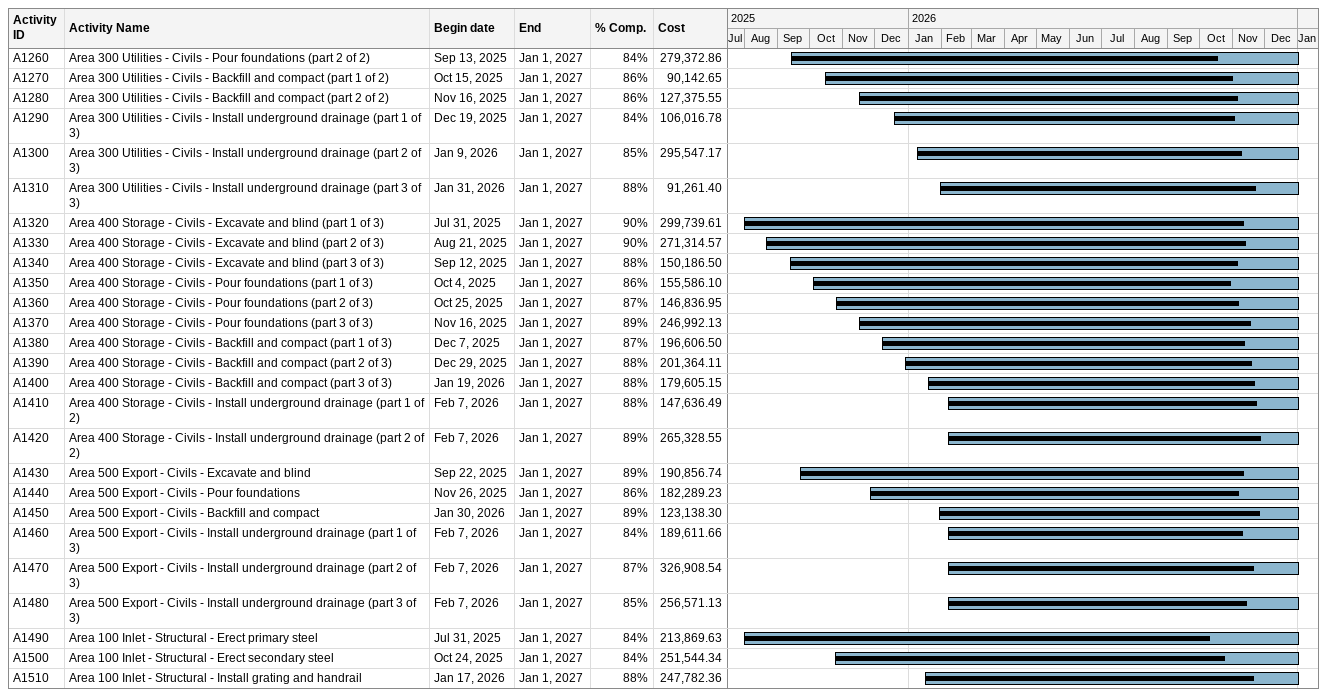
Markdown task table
| ID | Task | Start | Finish | % complete | Cost |
|---|---|---|---|---|---|
| A1260 | Area 300 Utilities - Civils - Pour foundations (part 2 of 2) | 2025-09-13 | 2027-01-01 | 84 | 279372.86 |
| A1270 | Area 300 Utilities - Civils - Backfill and compact (part 1 of 2) | 2025-10-15 | 2027-01-01 | 86 | 90142.65 |
| A1280 | Area 300 Utilities - Civils - Backfill and compact (part 2 of 2) | 2025-11-16 | 2027-01-01 | 86 | 127375.55 |
| A1290 | Area 300 Utilities - Civils - Install underground drainage (part 1 of 3) | 2025-12-19 | 2027-01-01 | 84 | 106016.78 |
| A1300 | Area 300 Utilities - Civils - Install underground drainage (part 2 of 3) | 2026-01-09 | 2027-01-01 | 85 | 295547.17 |
| A1310 | Area 300 Utilities - Civils - Install underground drainage (part 3 of 3) | 2026-01-31 | 2027-01-01 | 88 | 91261.40 |
| A1320 | Area 400 Storage - Civils - Excavate and blind (part 1 of 3) | 2025-07-31 | 2027-01-01 | 90 | 299739.61 |
| A1330 | Area 400 Storage - Civils - Excavate and blind (part 2 of 3) | 2025-08-21 | 2027-01-01 | 90 | 271314.57 |
| A1340 | Area 400 Storage - Civils - Excavate and blind (part 3 of 3) | 2025-09-12 | 2027-01-01 | 88 | 150186.50 |
| A1350 | Area 400 Storage - Civils - Pour foundations (part 1 of 3) | 2025-10-04 | 2027-01-01 | 86 | 155586.10 |
| A1360 | Area 400 Storage - Civils - Pour foundations (part 2 of 3) | 2025-10-25 | 2027-01-01 | 87 | 146836.95 |
| A1370 | Area 400 Storage - Civils - Pour foundations (part 3 of 3) | 2025-11-16 | 2027-01-01 | 89 | 246992.13 |
| A1380 | Area 400 Storage - Civils - Backfill and compact (part 1 of 3) | 2025-12-07 | 2027-01-01 | 87 | 196606.50 |
| A1390 | Area 400 Storage - Civils - Backfill and compact (part 2 of 3) | 2025-12-29 | 2027-01-01 | 88 | 201364.11 |
| A1400 | Area 400 Storage - Civils - Backfill and compact (part 3 of 3) | 2026-01-19 | 2027-01-01 | 88 | 179605.15 |
| A1410 | Area 400 Storage - Civils - Install underground drainage (part 1 of 2) | 2026-02-07 | 2027-01-01 | 88 | 147636.49 |
| A1420 | Area 400 Storage - Civils - Install underground drainage (part 2 of 2) | 2026-02-07 | 2027-01-01 | 89 | 265328.55 |
| A1430 | Area 500 Export - Civils - Excavate and blind | 2025-09-22 | 2027-01-01 | 89 | 190856.74 |
| A1440 | Area 500 Export - Civils - Pour foundations | 2025-11-26 | 2027-01-01 | 86 | 182289.23 |
| A1450 | Area 500 Export - Civils - Backfill and compact | 2026-01-30 | 2027-01-01 | 89 | 123138.30 |
| A1460 | Area 500 Export - Civils - Install underground drainage (part 1 of 3) | 2026-02-07 | 2027-01-01 | 84 | 189611.66 |
| A1470 | Area 500 Export - Civils - Install underground drainage (part 2 of 3) | 2026-02-07 | 2027-01-01 | 87 | 326908.54 |
| A1480 | Area 500 Export - Civils - Install underground drainage (part 3 of 3) | 2026-02-07 | 2027-01-01 | 85 | 256571.13 |
| A1490 | Area 100 Inlet - Structural - Erect primary steel | 2025-07-31 | 2027-01-01 | 84 | 213869.63 |
| A1500 | Area 100 Inlet - Structural - Erect secondary steel | 2025-10-24 | 2027-01-01 | 84 | 251544.34 |
| A1510 | Area 100 Inlet - Structural - Install grating and handrail | 2026-01-17 | 2027-01-01 | 88 | 247782.36 |
